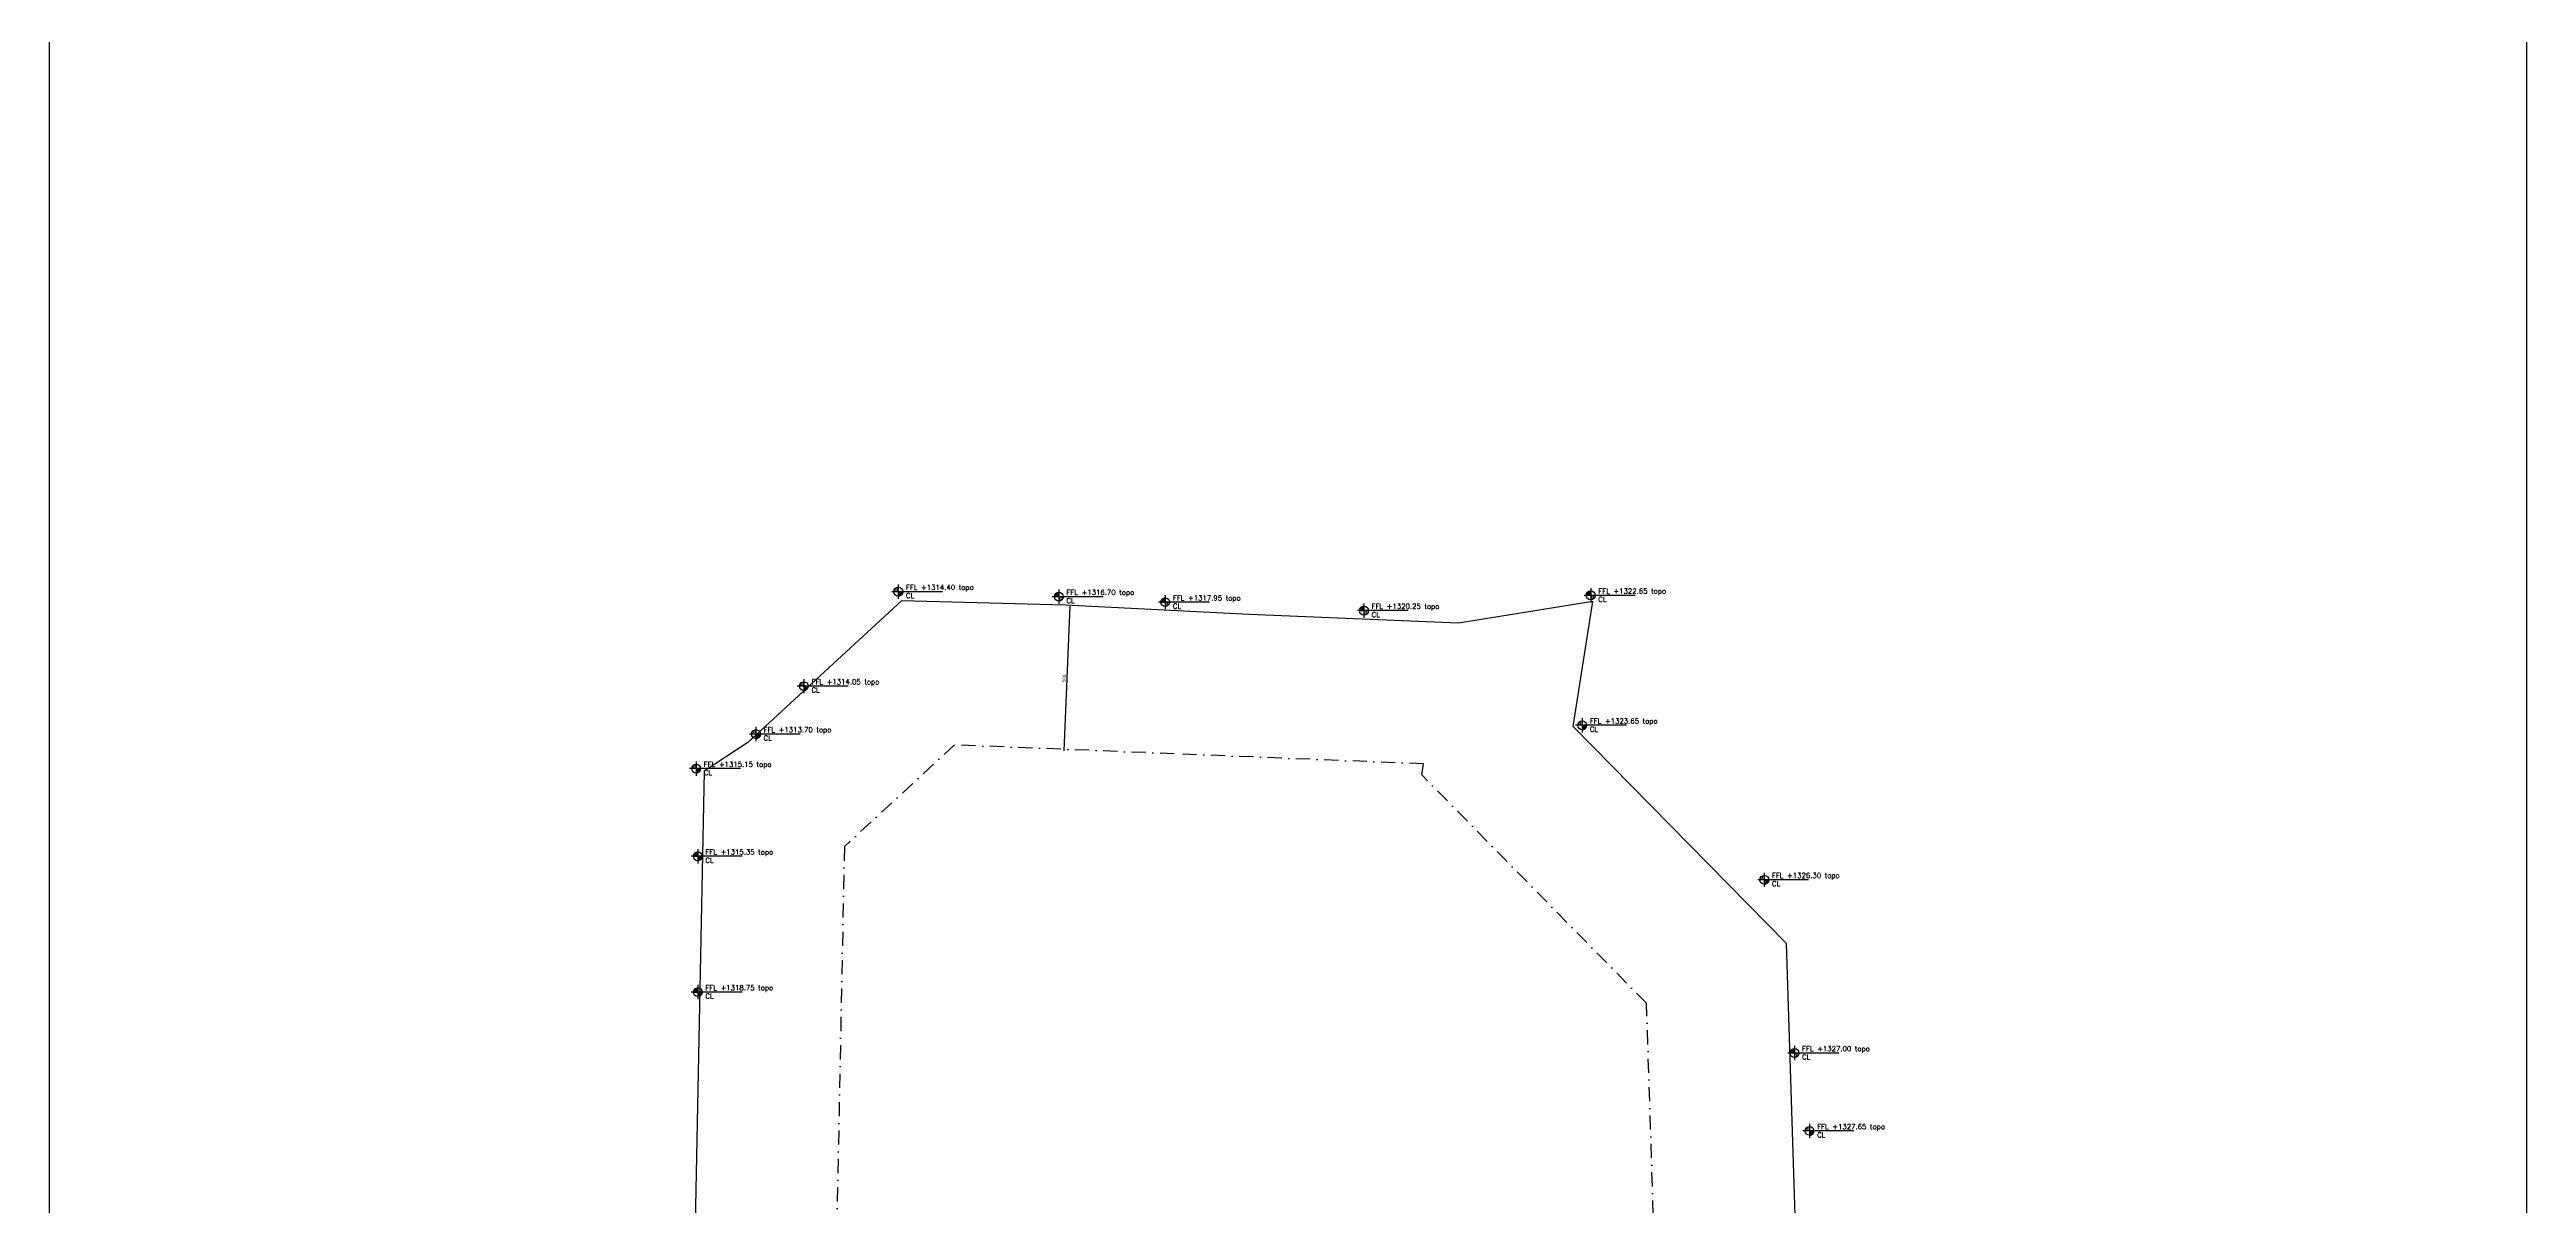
# Model space of a CAD drawing. Header units: centimetres. Extents: x 96271 to 179142, y 9855 to 112216.
# Drawn here: x 134779 to 143514, y 65088 to 69163 of the extents above; entities that cross this region are included whole.
import ezdxf

# ---------------------------------------------------------------- set-up
doc = ezdxf.new("R2010")
doc.units = ezdxf.units.CM
doc.header["$LTSCALE"] = 100
doc.header["$MEASUREMENT"] = 0
doc.header["$PDSIZE"] = 0.2
doc.linetypes.add('DASHDOT', pattern=[1, 0.5, -0.25, 0, -0.25])
doc.layers.get('0').update_dxf_attribs({"linetype": 'CONTINUOUS'})
doc.layers.get('DEFPOINTS').update_dxf_attribs({"linetype": 'CONTINUOUS'})
for name, color, linetype in [('A-Dim', 2, 'CONTINUOUS'), ('A-Otln-Lot Limit', 4, 'CONTINUOUS'), ('A-Setback', 3, 'DASHDOT'), ('plan-elevation level', 7, 'CONTINUOUS')]:
    doc.layers.add(name, color=color, linetype=linetype)
doc.styles.add('ROMAND', font='romand.shx', dxfattribs={"height": 10})
doc.styles.get("Standard").update_dxf_attribs({"font": 'arial.ttf'})
doc.dimstyles.new('1-50', dxfattribs={"dimtxt": 11.25, "dimasz": 5, "dimexe": 5, "dimexo": 5, "dimgap": 5, "dimtad": 1, "dimdec": 1, "dimrnd": 0.5, "dimzin": 12, "dimdsep": 46, "dimtxsty": 'Standard', "dimblk": 'ARCHTICK', "dimcen": 0.09, "dimdle": 5, "dimadec": 0, "dimazin": 3, "dimtfac": 1, "dimtdec": 1, "dimtix": 1, "dimtofl": 0, "dimtmove": 1, "dimatfit": 3, "dimfxl": 5, "dimtolj": 1, "dimtzin": 0, "dimarcsym": 0})
pattern_1 = [(90, (894916.29, -703049.082), (14.2875, 7.14375), [0, -14.2875])]

# ---------------------------------------------------------------- blocks, each defined once
blk = doc.blocks.new('_ArchTick')
at = {"color": 0, "linetype": 'ByBlock', "const_width": 0.15}
blk.add_lwpolyline([(-0.5, -0.5), (0.5, 0.5)], dxfattribs=at)
blk = doc.blocks.new('*D165')
at = {"layer": 'A-Dim', "color": 0, "lineweight": -2, "transparency": 16777216}
blk.add_line((138357.6, 66691.1), (138378.2, 67200.7), dxfattribs=at)
at = {"layer": 'DEFPOINTS', "color": 0, "transparency": 16777216}
for p in [(138378, 67195.7), (138378, 67195.7), (138357.8, 66696.1)]:
    blk.add_point(p, dxfattribs=at)
at = {"layer": 'A-Dim', "color": 0, "lineweight": -2, "transparency": 16777216, "xscale": 5, "yscale": 5, "zscale": 5}
for p, rotation in [((138378, 67195.7), 87.68960325935225), ((138357.8, 66696.1), 267.6896032593523)]:
    blk.add_blockref('_ArchTick', p, dxfattribs=dict(at, rotation=rotation))
at = {"layer": 'A-Dim', "color": 0, "transparency": 16777216, "insert": (138357.2, 66946.3), "char_height": 11.25, "attachment_point": 5, "rotation": 87.6896}
blk.add_mtext('\\A1;500', dxfattribs=at)
blk = doc.blocks.new('CL-FFL-PLAN')
at = {"layer": 'plan-elevation level'}
h = blk.add_hatch(dxfattribs=at)
h.set_pattern_fill('DOTS', color=232, scale=9, angle=90, style=0)
h.set_pattern_definition(pattern_1)
h.paths.add_polyline_path([(-1229, 207), (-1229, 50), (-1385, 50, -0.414214)])
h = blk.add_hatch(dxfattribs=at)
h.set_pattern_fill('DOTS', color=232, scale=9, angle=90, style=0)
h.set_pattern_definition(pattern_1)
h.paths.add_polyline_path([(-1229, 50), (-1072, 50, -0.414214), (-1229, -106)])
at = {"layer": 'plan-elevation level', "color": 7, "ltscale": 111}
for p, q in [((337, 50), (-1463, 50)), ((-1229, 301), (-1229, -200))]:
    blk.add_line(p, q, dxfattribs=at)
blk.add_circle((-1229, 50), 156, dxfattribs=at)
at = {"layer": 'plan-elevation level', "color": 111, "ltscale": 111, "style": 'ROMAND'}
for s, p in [('CL', (-960, -180)), ('FFL', (-960, 110))]:
    blk.add_text(s, height=180, dxfattribs=at).set_placement(p)
for tag, p in [('FFL', (-424, 113)), ('CL', (-417, -180))]:
    blk.add_attdef(tag, p, '', height=180, dxfattribs=at)

msp = doc.modelspace()

# ---------------------------------------------------------------- linework, layer by layer
msp.add_lwpolyline([(134779.288, 108490.758), (143513.832, 108490.758), (143513.832, 28763.194), (134779.288, 28763.194)], close=True)
at = {"layer": 'A-Otln-Lot Limit'}
msp.add_lwpolyline([(136965.712, 60479.123), (137206.535, 60394.564), (137669.865, 60351.712), (139880.741, 60855.19), (141068.865, 60851.94), (140904.471, 66012.018), (140151.894, 66776.773), (140222.083, 67217.518), (139747.22, 67140.456), (139010.375, 67171.007), (138361.687, 67204.5), (137783.533, 67219.682), (137242.113, 66719.747), (137087.264, 66618.541), (136965.712, 60479.08)], dxfattribs=at)
at = {"layer": 'A-Setback'}
msp.add_lwpolyline([(140559.009, 61153.336), (140410.95, 65800.674), (139618.405, 66606.045), (139624.608, 66644.996), (138745.22, 66680.475), (137970.463, 66711.734), (137582.107, 66353.135), (137469.619, 60671.512), (137649.878, 60654.841), (139847.419, 61155.283)], close=True, dxfattribs=at)

# ---------------------------------------------------------------- block references
at = {"layer": 'plan-elevation level'}
ref = msp.add_blockref('CL-FFL-PLAN', (137895.131, 67246.946), dxfattribs=dict(at, xscale=0.09982510700227937, yscale=0.09982510700227937, zscale=0.09982510700227937))
ref.add_attrib('FFL', '+1314.40 topo', (137852.808, 67258.178), dxfattribs={"layer": '0', "color": 111, "ltscale": 111, "height": 17.96852, "style": 'ROMAND'})
ref = msp.add_blockref('CL-FFL-PLAN', (138461.056, 67229.308), dxfattribs=dict(at, xscale=0.09982510700227937, yscale=0.09982510700227937, zscale=0.09982510700227937))
ref.add_attrib('FFL', '+1316.70 topo', (138418.733, 67240.541), dxfattribs={"layer": '0', "color": 111, "ltscale": 111, "height": 17.96852, "style": 'ROMAND'})
ref = msp.add_blockref('CL-FFL-PLAN', (140336.69, 67233.919), dxfattribs=dict(at, xscale=0.09982510700227937, yscale=0.09982510700227937, zscale=0.09982510700227937))
ref.add_attrib('FFL', '+1322.65 topo', (140294.368, 67245.152), dxfattribs={"layer": '0', "color": 111, "ltscale": 111, "height": 17.96852, "style": 'ROMAND'})
ref = msp.add_blockref('CL-FFL-PLAN', (138836.429, 67209.833), dxfattribs=dict(at, xscale=0.09982510700227937, yscale=0.09982510700227937, zscale=0.09982510700227937))
ref.add_attrib('FFL', '+1317.95 topo', (138794.106, 67221.066), dxfattribs={"layer": '0', "color": 111, "ltscale": 111, "height": 17.96852, "style": 'ROMAND'})
ref = msp.add_blockref('CL-FFL-PLAN', (139537.152, 67180.164), dxfattribs=dict(at, xscale=0.09982510700227937, yscale=0.09982510700227937, zscale=0.09982510700227937))
ref.add_attrib('FFL', '+1320.25 topo', (139494.829, 67191.397), dxfattribs={"layer": '0', "color": 111, "ltscale": 111, "height": 17.96852, "style": 'ROMAND'})
ref = msp.add_blockref('CL-FFL-PLAN', (137562.189, 66914.004), dxfattribs=dict(at, xscale=0.09982510700227937, yscale=0.09982510700227937, zscale=0.09982510700227937))
ref.add_attrib('FFL', '+1314.05 topo', (137519.866, 66925.236), dxfattribs={"layer": '0', "color": 111, "ltscale": 111, "height": 17.96852, "style": 'ROMAND'})
ref = msp.add_blockref('CL-FFL-PLAN', (137393.091, 66744.906), dxfattribs=dict(at, xscale=0.09982510700227937, yscale=0.09982510700227937, zscale=0.09982510700227937))
ref.add_attrib('FFL', '+1313.70 topo', (137350.768, 66756.139), dxfattribs={"layer": '0', "color": 111, "ltscale": 111, "height": 17.96852, "style": 'ROMAND'})
ref = msp.add_blockref('CL-FFL-PLAN', (140306.696, 66775.771), dxfattribs=dict(at, xscale=0.09982510700227937, yscale=0.09982510700227937, zscale=0.09982510700227937))
ref.add_attrib('FFL', '+1323.65 topo', (140264.373, 66787.003), dxfattribs={"layer": '0', "color": 111, "ltscale": 111, "height": 17.96852, "style": 'ROMAND'})
ref = msp.add_blockref('CL-FFL-PLAN', (137182.038, 66623.054), dxfattribs=dict(at, xscale=0.09982510700227937, yscale=0.09982510700227937, zscale=0.09982510700227937))
ref.add_attrib('FFL', '+1315.15 topo', (137139.715, 66634.287), dxfattribs={"layer": '0', "color": 111, "ltscale": 111, "height": 17.96852, "style": 'ROMAND'})
ref = msp.add_blockref('CL-FFL-PLAN', (137187.863, 66314.049), dxfattribs=dict(at, xscale=0.09982510700227937, yscale=0.09982510700227937, zscale=0.09982510700227937))
ref.add_attrib('FFL', '+1315.35 topo', (137145.54, 66325.281), dxfattribs={"layer": '0', "color": 111, "ltscale": 111, "height": 17.96852, "style": 'ROMAND'})
ref = msp.add_blockref('CL-FFL-PLAN', (140948.878, 66231.162), dxfattribs=dict(at, xscale=0.09982510700227937, yscale=0.09982510700227937, zscale=0.09982510700227937))
ref.add_attrib('FFL', '+1326.30 topo', (140906.555, 66242.394), dxfattribs={"layer": '0', "color": 111, "ltscale": 111, "height": 17.96852, "style": 'ROMAND'})
ref = msp.add_blockref('CL-FFL-PLAN', (137187.863, 65835.202), dxfattribs=dict(at, xscale=0.09982510700227937, yscale=0.09982510700227937, zscale=0.09982510700227937))
ref.add_attrib('FFL', '+1318.75 topo', (137145.54, 65846.435), dxfattribs={"layer": '0', "color": 111, "ltscale": 111, "height": 17.96852, "style": 'ROMAND'})
ref = msp.add_blockref('CL-FFL-PLAN', (141055.104, 65620.434), dxfattribs=dict(at, xscale=0.09982510700227937, yscale=0.09982510700227937, zscale=0.09982510700227937))
ref.add_attrib('FFL', '+1327.00 topo', (141012.781, 65631.667), dxfattribs={"layer": '0', "color": 111, "ltscale": 111, "height": 17.96852, "style": 'ROMAND'})
ref = msp.add_blockref('CL-FFL-PLAN', (141108.423, 65345.792), dxfattribs=dict(at, xscale=0.09982510700227937, yscale=0.09982510700227937, zscale=0.09982510700227937))
ref.add_attrib('FFL', '+1327.65 topo', (141066.1, 65357.025), dxfattribs={"layer": '0', "color": 111, "ltscale": 111, "height": 17.96852, "style": 'ROMAND'})

# ---------------------------------------------------------------- dimensions: what is measured, and where the dimension line sits
at = {"layer": 'A-Dim'}
dim = msp.add_aligned_dim(p1=(138357.842, 66696.105), p2=(138377.998, 67195.698), distance=0, dimstyle='1-50', override={"dimse1": 1, "dimse2": 1}, dxfattribs=at)
dim.commit()
dim.dimension.update_dxf_attribs({"geometry": '*D165', "text_midpoint": (138357.185, 66946.334)})

doc.saveas('drawing.dxf')
